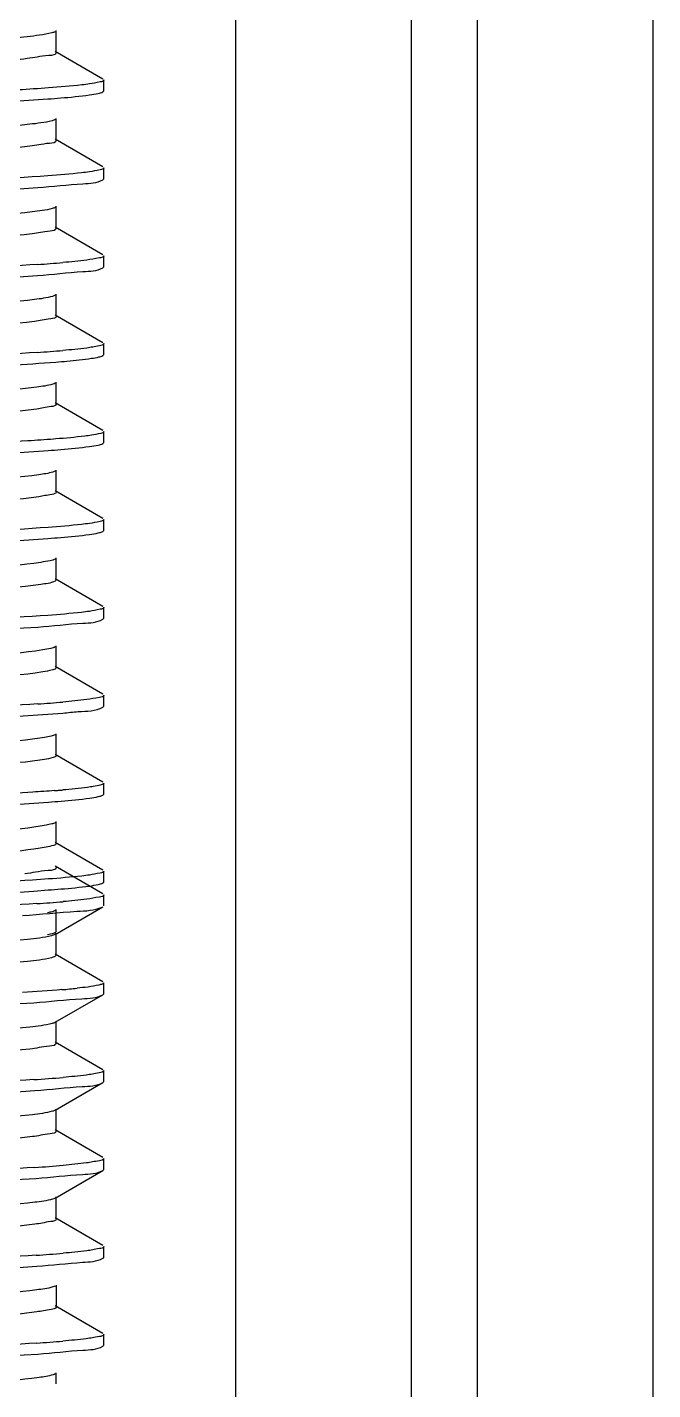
# Model space of a CAD drawing. Extents: x 1031190 to 1725648, y 733081 to 1571294.
# Drawn here: x 1140117.7 to 1140287.3, y 1212841.5 to 1213210.6 of the extents above; entities that cross this region are included whole.
import ezdxf

# ---------------------------------------------------------------- set-up
doc = ezdxf.new("R2010")
doc.units = 0
doc.header["$LTSCALE"] = 1000
doc.header["$MEASUREMENT"] = 0

msp = doc.modelspace()

# ---------------------------------------------------------------- linework, layer by layer
at = {"linetype": 'Continuous'}
for p, q in [((1140174.18, 1215988.29), (1140174.18, 1211247.26)), ((1140221.81, 1215988.29), (1140221.81, 1211247.26)), ((1140239.66, 1215988.29), (1140239.66, 1211247.26)), ((1140287.29, 1215988.29), (1140287.29, 1211247.26)), ((1140125.57, 1213203.74), (1140125.57, 1213209.7)), ((1140138.24, 1213196.56), (1140125.31, 1213204.05)), ((1140138.46, 1213193.33), (1140138.46, 1213196.3)), ((1140138.46, 1213193.33), (1140138.46, 1213196.3)), ((1140138.24, 1213193.07), (1140138.46, 1213193.33)), ((1140125.57, 1213179.93), (1140125.57, 1213185.89)), ((1140138.24, 1213172.75), (1140125.31, 1213180.23)), ((1140138.46, 1213169.51), (1140138.46, 1213172.49)), ((1140138.46, 1213169.51), (1140138.46, 1213172.49)), ((1140138.24, 1213169.25), (1140138.46, 1213169.51)), ((1140125.57, 1213156.12), (1140125.57, 1213162.07)), ((1140138.24, 1213148.94), (1140125.31, 1213156.42)), ((1140138.46, 1213145.7), (1140138.46, 1213148.68)), ((1140138.46, 1213145.7), (1140138.46, 1213148.68)), ((1140138.24, 1213145.44), (1140138.46, 1213145.7)), ((1140125.57, 1213132.31), (1140125.57, 1213138.26)), ((1140138.24, 1213125.13), (1140125.31, 1213132.61)), ((1140138.46, 1213121.89), (1140138.46, 1213124.87)), ((1140138.46, 1213121.89), (1140138.46, 1213124.87)), ((1140138.24, 1213121.63), (1140138.46, 1213121.89)), ((1140125.57, 1213108.49), (1140125.57, 1213114.45)), ((1140138.24, 1213101.31), (1140125.31, 1213108.8)), ((1140125.49, 1213099.05), (1140124.88, 1213099)), ((1140138.46, 1213098.08), (1140138.46, 1213101.05)), ((1140138.46, 1213098.08), (1140138.46, 1213101.05)), ((1140138.24, 1213097.81), (1140138.46, 1213098.08)), ((1140125.57, 1213084.68), (1140125.57, 1213090.63)), ((1140138.24, 1213077.5), (1140125.31, 1213084.98)), ((1140138.46, 1213074.26), (1140138.46, 1213077.24)), ((1140138.46, 1213074.26), (1140138.46, 1213077.24)), ((1140138.24, 1213074), (1140138.46, 1213074.26)), ((1140125.57, 1213060.87), (1140125.57, 1213066.82)), ((1140138.24, 1213053.69), (1140125.31, 1213061.17)), ((1140138.46, 1213050.45), (1140138.46, 1213053.43)), ((1140138.46, 1213050.45), (1140138.46, 1213053.43)), ((1140138.24, 1213050.19), (1140138.46, 1213050.45)), ((1140125.57, 1213037.06), (1140125.57, 1213043.01)), ((1140138.24, 1213029.87), (1140125.31, 1213037.36)), ((1140138.46, 1213026.64), (1140138.46, 1213029.61)), ((1140138.46, 1213026.64), (1140138.46, 1213029.61)), ((1140138.24, 1213026.38), (1140138.46, 1213026.64)), ((1140125.57, 1213013.24), (1140125.57, 1213019.2)), ((1140138.24, 1213006.06), (1140125.31, 1213013.54)), ((1140138.24, 1213002.56), (1140138.46, 1213002.82)), ((1140138.46, 1213002.82), (1140138.46, 1213005.8)), ((1140138.46, 1213002.82), (1140138.46, 1213005.8)), ((1140125.57, 1212989.43), (1140125.57, 1212995.38)), ((1140138.24, 1212982.25), (1140125.31, 1212989.73)), ((1140138.24, 1212975.79), (1140125.31, 1212983.27)), ((1140138.46, 1212979.01), (1140138.46, 1212981.99)), ((1140138.46, 1212979.01), (1140138.46, 1212981.99)), ((1140138.24, 1212978.75), (1140138.46, 1212979.01)), ((1140138.46, 1212972.56), (1140138.46, 1212975.53)), ((1140138.46, 1212972.56), (1140138.46, 1212975.53)), ((1140125.31, 1212964.81), (1140138.24, 1212972.29)), ((1140125.57, 1212965.62), (1140125.57, 1212971.57)), ((1140138.07, 1212972.21), (1140138.24, 1212972.29)), ((1140125.31, 1212964.81), (1140125.24, 1212964.77)), ((1140125.57, 1212959.16), (1140125.57, 1212965.11)), ((1140125.57, 1212959.16), (1140125.24, 1212958.82)), ((1140138.24, 1212951.98), (1140125.31, 1212959.46)), ((1140138.46, 1212948.74), (1140138.46, 1212951.72)), ((1140138.46, 1212948.74), (1140138.46, 1212951.72)), ((1140125.31, 1212941), (1140138.24, 1212948.48)), ((1140138.24, 1212948.48), (1140138.46, 1212948.74)), ((1140125.57, 1212935.35), (1140125.57, 1212941.3)), ((1140138.24, 1212928.17), (1140125.31, 1212935.65)), ((1140138.46, 1212924.93), (1140138.46, 1212927.91)), ((1140138.46, 1212924.93), (1140138.46, 1212927.91)), ((1140125.31, 1212917.19), (1140138.24, 1212924.67)), ((1140138.24, 1212924.67), (1140138.46, 1212924.93)), ((1140125.57, 1212911.53), (1140125.57, 1212917.49)), ((1140138.24, 1212904.35), (1140125.31, 1212911.84)), ((1140138.46, 1212901.12), (1140138.46, 1212904.09)), ((1140138.46, 1212901.12), (1140138.46, 1212904.09)), ((1140125.31, 1212893.37), (1140138.24, 1212900.86)), ((1140138.24, 1212900.86), (1140138.46, 1212901.12)), ((1140125.57, 1212887.72), (1140125.57, 1212893.68)), ((1140138.24, 1212880.54), (1140125.31, 1212888.02)), ((1140138.24, 1212877.04), (1140138.46, 1212877.3)), ((1140138.46, 1212877.3), (1140138.46, 1212880.28)), ((1140138.46, 1212877.3), (1140138.46, 1212880.28)), ((1140125.57, 1212869.82), (1140125.57, 1212863.87)), ((1140138.24, 1212856.73), (1140125.31, 1212864.21)), ((1140138.46, 1212853.49), (1140138.46, 1212856.47)), ((1140138.46, 1212853.49), (1140138.46, 1212856.47)), ((1140138.24, 1212853.23), (1140138.46, 1212853.49)), ((1140125.57, 1212843.08), (1140125.57, 1212846.05))]:
    msp.add_line(p, q, dxfattribs=at)
for centre, radius, start, end in [((1140093.22, 1213553.52), 408.12, 273.8419, 274.8035), ((1140093.12, 1213531.01), 409.43, 273.8331, 274.8033), ((1140093.23, 1213434.4), 408.07, 273.8423, 274.8035), ((1140097.9, 1213353.11), 350.4, 274.451, 274.6348), ((1140101.71, 1213306.12), 303.26, 274.6342, 274.8518), ((1140092.97, 1213383.5), 411.26, 273.8184, 274.8056), ((1140110.04, 1213155.86), 206.72, 274.7435, 275.8811), ((1140091.84, 1213350.14), 425.57, 273.7257, 274.8047), ((1140092.28, 1213320.79), 420.01, 273.7603, 274.8059), ((1140092.67, 1213292.05), 415.07, 273.7925, 274.8061), ((1140092.59, 1213264.42), 411.26, 273.8662, 274.8539)]:
    msp.add_arc(centre, radius, start, end, dxfattribs=at)
for points, knots in [([(1140120.45, 1213217.75), (1140109.19, 1213216.98), (1140057.74, 1213214.5), (1140006.22, 1213213.31), (1139966.08, 1213210.59)], [0, 0, 0, 0, 0.219112, 1, 1, 1, 1]), ([(1140125.31, 1213209.4), (1140125.03, 1213209.23), (1140122.52, 1213208.51), (1140119.96, 1213208.27), (1140117.72, 1213208.03)], [0, 0, 0, 0, 0.127551, 1, 1, 1, 1]), ([(1140117.72, 1213208.03), (1140115.33, 1213207.77), (1140102.08, 1213206.62), (1140088.79, 1213205.95), (1140077.91, 1213205.39)], [0, 0, 0, 0, 0.181047, 1, 1, 1, 1]), ([(1140117.72, 1213202.08), (1140115.33, 1213201.82), (1140102.08, 1213200.67), (1140088.79, 1213199.99), (1140077.91, 1213199.44)], [0, 0, 0, 0, 0.181047, 1, 1, 1, 1]), ([(1140125.57, 1213203.74), (1140125.57, 1213203.03), (1140121.56, 1213202.87), (1140119.69, 1213202.29), (1140117.72, 1213202.08)], [0, 0, 0, 0, 0.267058, 1, 1, 1, 1]), ([(1140134.64, 1213195.23), (1140133.94, 1213195.13), (1140130.23, 1213194.67), (1140126.5, 1213194.37), (1140123.49, 1213194.15)], [0, 0, 0, 0, 0.191322, 1, 1, 1, 1]), ([(1140138.46, 1213196.3), (1140138.46, 1213195.94), (1140136.59, 1213195.62), (1140135.6, 1213195.36), (1140134.64, 1213195.23)], [0, 0, 0, 0, 0.274674, 1, 1, 1, 1]), ([(1139963.2, 1213183.59), (1139974.69, 1213184.44), (1140028.07, 1213187.04), (1140081.53, 1213188.09), (1140123.34, 1213191.16)], [0, 0, 0, 0, 0.215563, 1, 1, 1, 1]), ([(1140123.49, 1213194.15), (1140120.8, 1213193.95), (1140107.43, 1213193.08), (1140094.04, 1213192.47), (1140083.34, 1213192)], [0, 0, 0, 0, 0.200781, 1, 1, 1, 1]), ([(1140123.34, 1213191.16), (1140124.5, 1213191.25), (1140128.26, 1213191.54), (1140132.02, 1213191.88), (1140134.6, 1213192.24)], [0, 0, 0, 0, 0.307508, 1, 1, 1, 1]), ([(1140134.6, 1213192.24), (1140135.4, 1213192.36), (1140136.61, 1213192.57), (1140137.85, 1213192.84), (1140138.23, 1213193.07)], [0, 0, 0, 0, 0.643014, 1, 1, 1, 1]), ([(1140118.42, 1213184.29), (1140107.55, 1213183.07), (1140080.61, 1213181.71), (1140038.35, 1213179.77), (1139997.87, 1213177.6), (1139973.27, 1213176.54), (1139964.19, 1213175.06)], [0, 0, 0, 0, 0.212318, 0.523282, 0.82144, 1, 1, 1, 1]), ([(1140125.31, 1213185.58), (1140125.05, 1213185.43), (1140122.78, 1213184.75), (1140120.44, 1213184.52), (1140118.42, 1213184.29)], [0, 0, 0, 0, 0.129975, 1, 1, 1, 1]), ([(1140125.57, 1213179.93), (1140125.58, 1213179.27), (1140121.93, 1213179.06), (1140120.2, 1213178.54), (1140118.42, 1213178.34)], [0, 0, 0, 0, 0.267925, 1, 1, 1, 1]), ([(1140118.42, 1213178.34), (1140106.83, 1213177.03), (1140078.24, 1213175.61), (1140034.04, 1213173.83), (1139993.74, 1213170.9), (1139969.74, 1213170.83), (1139961.97, 1213168.65)], [0, 0, 0, 0, 0.223031, 0.54745, 0.845499, 1, 1, 1, 1]), ([(1140138.46, 1213172.49), (1140138.46, 1213172.12), (1140136.57, 1213171.8), (1140135.57, 1213171.55), (1140134.6, 1213171.41)], [0, 0, 0, 0, 0.274523, 1, 1, 1, 1]), ([(1140123.34, 1213170.33), (1140111.87, 1213169.48), (1140058.49, 1213166.88), (1140005.03, 1213165.82), (1139963.2, 1213162.76)], [0, 0, 0, 0, 0.215104, 1, 1, 1, 1]), ([(1140120.57, 1213167.15), (1140124.66, 1213167.43), (1140130.39, 1213168.23), (1140136.64, 1213168.34), (1140138.23, 1213169.25)], [0, 0, 0, 0, 0.690198, 1, 1, 1, 1]), ([(1140134.6, 1213171.41), (1140133.89, 1213171.31), (1140130.14, 1213170.85), (1140126.38, 1213170.55), (1140123.34, 1213170.33)], [0, 0, 0, 0, 0.191314, 1, 1, 1, 1]), ([(1139965.84, 1213159.97), (1139977.13, 1213160.74), (1140028.7, 1213163.22), (1140080.34, 1213164.41), (1140120.57, 1213167.15)], [0, 0, 0, 0, 0.219065, 1, 1, 1, 1]), ([(1140125.31, 1213161.77), (1140125.07, 1213161.63), (1140123.02, 1213160.99), (1140120.9, 1213160.77), (1140119.08, 1213160.56)], [0, 0, 0, 0, 0.132681, 1, 1, 1, 1]), ([(1140119.08, 1213160.56), (1140108.46, 1213159.3), (1140081.85, 1213157.97), (1140039.8, 1213156.01), (1139999.01, 1213153.88), (1139974.04, 1213152.76), (1139964.68, 1213151.33)], [0, 0, 0, 0, 0.20724, 0.51628, 0.816365, 1, 1, 1, 1]), ([(1140119.08, 1213154.6), (1140107.59, 1213153.25), (1140078.92, 1213151.92), (1140034.59, 1213149.68), (1139996.39, 1213148.17), (1139972.69, 1213146.22), (1139964.54, 1213145.6), (1139961.86, 1213144.81)], [0, 0, 0, 0, 0.220196, 0.54582, 0.845894, 0.946809, 1, 1, 1, 1]), ([(1140125.57, 1213156.12), (1140125.57, 1213155.52), (1140122.29, 1213155.26), (1140120.7, 1213154.8), (1140119.08, 1213154.6)], [0, 0, 0, 0, 0.269156, 1, 1, 1, 1]), ([(1140138.46, 1213148.68), (1140138.46, 1213148.25), (1140136.19, 1213147.96), (1140135.03, 1213147.65), (1140133.89, 1213147.5)], [0, 0, 0, 0, 0.271592, 1, 1, 1, 1]), ([(1140120.57, 1213146.32), (1140109.28, 1213145.55), (1140057.71, 1213143.06), (1140006.07, 1213141.88), (1139965.84, 1213139.13)], [0, 0, 0, 0, 0.219079, 1, 1, 1, 1]), ([(1139965.92, 1213136.16), (1139977.2, 1213136.93), (1140028.72, 1213139.41), (1140080.31, 1213140.6), (1140120.49, 1213143.34)], [0, 0, 0, 0, 0.219185, 1, 1, 1, 1]), ([(1140120.49, 1213143.34), (1140124.6, 1213143.61), (1140130.36, 1213144.41), (1140136.63, 1213144.52), (1140138.23, 1213145.44)], [0, 0, 0, 0, 0.690279, 1, 1, 1, 1]), ([(1140119.7, 1213136.82), (1140109.35, 1213135.54), (1140074.86, 1213133.89), (1140023.42, 1213130.97), (1139982.13, 1213130.02), (1139965.19, 1213127.59)], [0, 0, 0, 0, 0.202178, 0.668259, 1, 1, 1, 1]), ([(1140125.31, 1213137.96), (1140125.09, 1213137.83), (1140123.25, 1213137.23), (1140121.34, 1213137.02), (1140119.7, 1213136.82)], [0, 0, 0, 0, 0.135599, 1, 1, 1, 1]), ([(1140125.57, 1213132.31), (1140125.57, 1213131.76), (1140122.63, 1213131.46), (1140121.17, 1213131.05), (1140119.7, 1213130.87)], [0, 0, 0, 0, 0.270603, 1, 1, 1, 1]), ([(1140119.7, 1213130.87), (1140108.33, 1213129.46), (1140079.62, 1213128.16), (1140035.08, 1213125.87), (1139996.5, 1213124.38), (1139972.61, 1213122.38), (1139964.43, 1213121.79), (1139961.77, 1213120.97)], [0, 0, 0, 0, 0.217203, 0.543941, 0.846117, 0.947352, 1, 1, 1, 1]), ([(1140138.46, 1213124.87), (1140138.46, 1213124.43), (1140136.17, 1213124.15), (1140135.02, 1213123.83), (1140133.87, 1213123.68)], [0, 0, 0, 0, 0.271523, 1, 1, 1, 1]), ([(1140120.49, 1213122.5), (1140109.21, 1213121.73), (1140057.69, 1213119.25), (1140006.1, 1213118.06), (1139965.92, 1213115.32)], [0, 0, 0, 0, 0.219186, 1, 1, 1, 1]), ([(1140125.49, 1213119.89), (1140126.49, 1213119.97), (1140129.72, 1213120.24), (1140132.95, 1213120.55), (1140135.16, 1213120.89)], [0, 0, 0, 0, 0.307999, 1, 1, 1, 1]), ([(1140135.16, 1213120.89), (1140135.83, 1213120.99), (1140136.86, 1213121.18), (1140137.9, 1213121.44), (1140138.23, 1213121.63)], [0, 0, 0, 0, 0.636475, 1, 1, 1, 1]), ([(1140090.15, 1213117.89), (1140093.64, 1213118.05), (1140105.43, 1213118.61), (1140117.22, 1213119.23), (1140125.49, 1213119.89)], [0, 0, 0, 0, 0.29642, 1, 1, 1, 1]), ([(1140125.31, 1213114.15), (1140125.1, 1213114.03), (1140123.47, 1213113.47), (1140121.76, 1213113.28), (1140120.3, 1213113.08)], [0, 0, 0, 0, 0.138888, 1, 1, 1, 1]), ([(1140120.3, 1213113.08), (1140118.25, 1213112.82), (1140106.1, 1213111.62), (1140093.91, 1213110.98), (1140083.79, 1213110.45)], [0, 0, 0, 0, 0.16974, 1, 1, 1, 1]), ([(1140120.3, 1213107.13), (1140118.25, 1213106.86), (1140106.1, 1213105.66), (1140093.91, 1213105.03), (1140083.79, 1213104.49)], [0, 0, 0, 0, 0.16974, 1, 1, 1, 1]), ([(1140125.57, 1213108.49), (1140125.57, 1213107.99), (1140122.95, 1213107.66), (1140121.62, 1213107.3), (1140120.3, 1213107.13)], [0, 0, 0, 0, 0.272538, 1, 1, 1, 1]), ([(1140124.88, 1213099), (1140122.56, 1213098.82), (1140110.99, 1213098.03), (1140099.4, 1213097.48), (1140090.15, 1213097.05)], [0, 0, 0, 0, 0.200777, 1, 1, 1, 1]), ([(1140135.16, 1213100.05), (1140134.55, 1213099.96), (1140131.34, 1213099.53), (1140128.11, 1213099.26), (1140125.49, 1213099.05)], [0, 0, 0, 0, 0.190994, 1, 1, 1, 1]), ([(1140138.46, 1213101.05), (1140138.46, 1213100.73), (1140136.87, 1213100.39), (1140135.99, 1213100.18), (1140135.16, 1213100.05)], [0, 0, 0, 0, 0.277611, 1, 1, 1, 1]), ([(1139963.35, 1213088.35), (1139974.85, 1213089.19), (1140028.2, 1213091.79), (1140081.63, 1213092.84), (1140123.39, 1213095.91)], [0, 0, 0, 0, 0.216008, 1, 1, 1, 1]), ([(1140123.39, 1213095.91), (1140124.54, 1213096), (1140128.29, 1213096.29), (1140132.04, 1213096.63), (1140134.62, 1213097)], [0, 0, 0, 0, 0.307522, 1, 1, 1, 1]), ([(1140134.62, 1213097), (1140135.41, 1213097.11), (1140136.61, 1213097.32), (1140137.85, 1213097.59), (1140138.23, 1213097.81)], [0, 0, 0, 0, 0.642871, 1, 1, 1, 1]), ([(1140120.87, 1213089.35), (1140110.72, 1213087.95), (1140075.91, 1213086.39), (1140023.95, 1213083.27), (1139981.88, 1213082.51), (1139964.71, 1213079.89)], [0, 0, 0, 0, 0.196411, 0.666993, 1, 1, 1, 1]), ([(1140125.31, 1213090.33), (1140125.12, 1213090.22), (1140123.68, 1213089.72), (1140122.16, 1213089.53), (1140120.87, 1213089.35)], [0, 0, 0, 0, 0.142204, 1, 1, 1, 1]), ([(1140125.57, 1213084.68), (1140125.57, 1213084.23), (1140123.26, 1213083.87), (1140122.05, 1213083.56), (1140120.87, 1213083.39)], [0, 0, 0, 0, 0.27426, 1, 1, 1, 1]), ([(1140120.87, 1213083.39), (1140109.76, 1213081.86), (1140081.03, 1213080.64), (1140043.62, 1213078.75), (1140009.87, 1213077.15), (1139988.12, 1213076.09), (1139972.54, 1213074.72), (1139964.25, 1213074.17), (1139961.63, 1213073.3)], [0, 0, 0, 0, 0.210757, 0.539438, 0.704601, 0.845971, 0.948094, 1, 1, 1, 1]), ([(1140138.46, 1213077.24), (1140138.46, 1213076.87), (1140136.58, 1213076.55), (1140135.58, 1213076.3), (1140134.62, 1213076.16)], [0, 0, 0, 0, 0.274588, 1, 1, 1, 1]), ([(1140123.39, 1213075.08), (1140111.95, 1213074.24), (1140058.6, 1213071.63), (1140005.17, 1213070.57), (1139963.35, 1213067.52)], [0, 0, 0, 0, 0.214793, 1, 1, 1, 1]), ([(1140123.34, 1213072.1), (1140124.5, 1213072.18), (1140128.26, 1213072.48), (1140132.02, 1213072.81), (1140134.6, 1213073.18)], [0, 0, 0, 0, 0.307509, 1, 1, 1, 1]), ([(1140134.62, 1213076.16), (1140133.91, 1213076.06), (1140130.17, 1213075.6), (1140126.42, 1213075.3), (1140123.39, 1213075.08)], [0, 0, 0, 0, 0.191306, 1, 1, 1, 1]), ([(1140134.6, 1213073.18), (1140135.4, 1213073.29), (1140136.61, 1213073.5), (1140137.85, 1213073.78), (1140138.23, 1213074)], [0, 0, 0, 0, 0.64301, 1, 1, 1, 1]), ([(1139963.2, 1213064.53), (1139974.69, 1213065.37), (1140028.07, 1213067.97), (1140081.53, 1213069.02), (1140123.34, 1213072.1)], [0, 0, 0, 0, 0.215575, 1, 1, 1, 1]), ([(1140121.41, 1213065.61), (1140111.21, 1213064.12), (1140084.35, 1213062.94), (1140041.36, 1213060.82), (1139999.14, 1213058.54), (1139973.23, 1213057.57), (1139963.79, 1213055.93)], [0, 0, 0, 0, 0.195765, 0.5095, 0.817954, 1, 1, 1, 1]), ([(1140125.31, 1213066.52), (1140124.89, 1213066.28), (1140123.56, 1213065.97), (1140122.25, 1213065.74), (1140121.41, 1213065.61)], [0, 0, 0, 0, 0.360057, 1, 1, 1, 1]), ([(1140121.41, 1213059.66), (1140110.45, 1213058.05), (1140081.74, 1213056.89), (1140044.26, 1213054.96), (1140010.23, 1213053.35), (1139988.24, 1213052.3), (1139972.54, 1213050.89), (1139964.19, 1213050.37), (1139961.58, 1213049.47)], [0, 0, 0, 0, 0.20733, 0.536865, 0.70321, 0.84565, 0.948324, 1, 1, 1, 1]), ([(1140125.57, 1213060.87), (1140125.57, 1213060.73), (1140124.12, 1213059.76), (1140122.73, 1213059.85), (1140121.41, 1213059.66)], [0, 0, 0, 0, 0.0912, 1, 1, 1, 1]), ([(1140123.34, 1213051.26), (1140111.88, 1213050.42), (1140058.49, 1213047.81), (1140005.04, 1213046.76), (1139963.2, 1213043.69)], [0, 0, 0, 0, 0.215095, 1, 1, 1, 1]), ([(1140134.6, 1213052.34), (1140133.89, 1213052.24), (1140130.14, 1213051.78), (1140126.38, 1213051.49), (1140123.34, 1213051.26)], [0, 0, 0, 0, 0.191314, 1, 1, 1, 1]), ([(1140138.46, 1213053.43), (1140138.46, 1213053.06), (1140136.57, 1213052.74), (1140135.57, 1213052.48), (1140134.6, 1213052.34)], [0, 0, 0, 0, 0.274525, 1, 1, 1, 1]), ([(1139965.84, 1213040.9), (1139977.12, 1213041.67), (1140028.7, 1213044.16), (1140080.34, 1213045.35), (1140120.57, 1213048.09)], [0, 0, 0, 0, 0.219065, 1, 1, 1, 1]), ([(1140120.57, 1213048.09), (1140124.66, 1213048.37), (1140130.39, 1213049.16), (1140136.64, 1213049.27), (1140138.23, 1213050.19)], [0, 0, 0, 0, 0.690194, 1, 1, 1, 1]), ([(1140121.91, 1213041.87), (1140111.78, 1213040.29), (1140084.74, 1213039.18), (1140041.37, 1213037.02), (1139998.79, 1213034.65), (1139972.72, 1213033.79), (1139963.37, 1213032.04)], [0, 0, 0, 0, 0.193557, 0.5097, 0.820432, 1, 1, 1, 1]), ([(1140125.31, 1213042.71), (1140124.94, 1213042.49), (1140123.78, 1213042.2), (1140122.64, 1213041.99), (1140121.91, 1213041.87)], [0, 0, 0, 0, 0.365495, 1, 1, 1, 1]), ([(1140121.91, 1213035.92), (1140111.12, 1213034.24), (1140082.44, 1213033.16), (1140044.93, 1213031.17), (1140010.61, 1213029.56), (1139988.38, 1213028.5), (1139972.56, 1213027.06), (1139964.14, 1213026.56), (1139961.54, 1213025.64)], [0, 0, 0, 0, 0.203778, 0.534105, 0.701642, 0.84519, 0.948477, 1, 1, 1, 1]), ([(1140125.57, 1213037.06), (1140125.57, 1213036.69), (1140123.81, 1213036.3), (1140122.83, 1213036.06), (1140121.91, 1213035.92)], [0, 0, 0, 0, 0.279238, 1, 1, 1, 1]), ([(1140138.46, 1213029.61), (1140138.46, 1213029.18), (1140136.19, 1213028.9), (1140135.03, 1213028.58), (1140133.89, 1213028.43)], [0, 0, 0, 0, 0.271595, 1, 1, 1, 1]), ([(1140120.57, 1213027.25), (1140109.29, 1213026.48), (1140057.71, 1213024), (1140006.07, 1213022.81), (1139965.84, 1213020.07)], [0, 0, 0, 0, 0.219073, 1, 1, 1, 1]), ([(1140096.65, 1213022.94), (1140099.71, 1213023.09), (1140109.96, 1213023.61), (1140120.2, 1213024.18), (1140127.36, 1213024.79)], [0, 0, 0, 0, 0.29883, 1, 1, 1, 1]), ([(1140127.36, 1213024.79), (1140128.76, 1213024.91), (1140132.34, 1213025.39), (1140136.28, 1213025.25), (1140138.23, 1213026.38)], [0, 0, 0, 0, 0.383631, 1, 1, 1, 1]), ([(1140122.38, 1213018.14), (1140120.68, 1213017.85), (1140109.72, 1213016.6), (1140098.71, 1213016.02), (1140089.42, 1213015.5)], [0, 0, 0, 0, 0.156149, 1, 1, 1, 1]), ([(1140125.31, 1213018.89), (1140124.98, 1213018.71), (1140123.99, 1213018.44), (1140123.01, 1213018.24), (1140122.38, 1213018.14)], [0, 0, 0, 0, 0.371732, 1, 1, 1, 1]), ([(1140122.38, 1213012.18), (1140120.68, 1213011.9), (1140109.72, 1213010.65), (1140098.71, 1213010.06), (1140089.42, 1213009.55)], [0, 0, 0, 0, 0.156149, 1, 1, 1, 1]), ([(1140125.57, 1213013.24), (1140125.57, 1213012.92), (1140124.06, 1213012.53), (1140123.18, 1213012.32), (1140122.38, 1213012.18)], [0, 0, 0, 0, 0.282702, 1, 1, 1, 1]), ([(1140125.09, 1213003.77), (1140123.15, 1213003.62), (1140113.68, 1213002.95), (1140104.2, 1213002.47), (1140096.65, 1213002.11)], [0, 0, 0, 0, 0.20481, 1, 1, 1, 1]), ([(1140135.64, 1213004.88), (1140135.12, 1213004.79), (1140132.37, 1213004.4), (1140129.6, 1213004.14), (1140127.36, 1213003.95)], [0, 0, 0, 0, 0.190734, 1, 1, 1, 1]), ([(1140134.64, 1213001.75), (1140135.42, 1213001.86), (1140136.62, 1213002.07), (1140137.85, 1213002.34), (1140138.23, 1213002.56)], [0, 0, 0, 0, 0.64268, 1, 1, 1, 1]), ([(1140138.46, 1213005.8), (1140138.46, 1213005.52), (1140137.12, 1213005.18), (1140136.35, 1213004.99), (1140135.64, 1213004.88)], [0, 0, 0, 0, 0.281222, 1, 1, 1, 1]), ([(1139963.55, 1212993.12), (1139975.08, 1212993.95), (1140028.39, 1212996.55), (1140081.77, 1212997.59), (1140123.46, 1213000.67)], [0, 0, 0, 0, 0.21664, 1, 1, 1, 1]), ([(1140123.46, 1213000.67), (1140124.61, 1213000.75), (1140128.34, 1213001.05), (1140132.07, 1213001.38), (1140134.64, 1213001.75)], [0, 0, 0, 0, 0.30754, 1, 1, 1, 1]), ([(1140122.82, 1212994.4), (1140114.13, 1212992.84), (1140090.04, 1212991.9), (1140050.02, 1212989.65), (1140007.49, 1212987.75), (1139980.13, 1212986.36), (1139968.93, 1212985.17)], [0, 0, 0, 0, 0.17175, 0.467319, 0.780864, 1, 1, 1, 1]), ([(1140125.31, 1212995.08), (1140125.03, 1212994.92), (1140124.19, 1212994.67), (1140123.35, 1212994.5), (1140122.82, 1212994.4)], [0, 0, 0, 0, 0.378304, 1, 1, 1, 1]), ([(1140122.82, 1212988.45), (1140114.13, 1212986.89), (1140090.04, 1212985.94), (1140050.02, 1212983.7), (1140007.49, 1212981.8), (1139980.13, 1212980.41), (1139968.93, 1212979.22)], [0, 0, 0, 0, 0.17175, 0.467319, 0.780864, 1, 1, 1, 1]), ([(1140125.57, 1212989.43), (1140125.57, 1212989.15), (1140124.29, 1212988.75), (1140123.52, 1212988.57), (1140122.82, 1212988.45)], [0, 0, 0, 0, 0.286254, 1, 1, 1, 1]), ([(1140125.57, 1212982.97), (1140125.57, 1212982.2), (1140121.2, 1212982.09), (1140119.19, 1212981.46), (1140117.07, 1212981.24)], [0, 0, 0, 0, 0.266085, 1, 1, 1, 1]), ([(1140134.64, 1212980.91), (1140133.93, 1212980.81), (1140130.21, 1212980.35), (1140126.48, 1212980.06), (1140123.46, 1212979.83)], [0, 0, 0, 0, 0.191294, 1, 1, 1, 1]), ([(1140138.46, 1212981.99), (1140138.46, 1212981.62), (1140136.59, 1212981.3), (1140135.6, 1212981.05), (1140134.64, 1212980.91)], [0, 0, 0, 0, 0.274675, 1, 1, 1, 1]), ([(1139963.35, 1212969.29), (1139974.86, 1212970.13), (1140028.21, 1212972.73), (1140081.64, 1212973.77), (1140123.39, 1212976.85)], [0, 0, 0, 0, 0.216028, 1, 1, 1, 1]), ([(1140123.46, 1212979.83), (1140112.05, 1212978.99), (1140058.75, 1212976.39), (1140005.37, 1212975.31), (1139963.55, 1212972.28)], [0, 0, 0, 0, 0.214363, 1, 1, 1, 1]), ([(1140123.39, 1212976.85), (1140124.55, 1212976.94), (1140128.29, 1212977.23), (1140132.04, 1212977.57), (1140134.62, 1212977.93)], [0, 0, 0, 0, 0.307523, 1, 1, 1, 1]), ([(1140134.62, 1212977.93), (1140135.41, 1212978.04), (1140136.61, 1212978.25), (1140137.85, 1212978.53), (1140138.23, 1212978.75)], [0, 0, 0, 0, 0.642865, 1, 1, 1, 1]), ([(1140120.36, 1212973.16), (1140109.08, 1212972.39), (1140057.62, 1212969.91), (1140006.09, 1212968.72), (1139965.97, 1212965.99)], [0, 0, 0, 0, 0.219473, 1, 1, 1, 1]), ([(1140138.46, 1212975.53), (1140138.46, 1212975.1), (1140136.19, 1212974.81), (1140135.03, 1212974.5), (1140133.89, 1212974.35)], [0, 0, 0, 0, 0.271575, 1, 1, 1, 1]), ([(1140116.43, 1212969.93), (1140121.37, 1212970.23), (1140128.48, 1212971.04), (1140135.96, 1212971.28), (1140138.07, 1212972.21)], [0, 0, 0, 0, 0.681451, 1, 1, 1, 1]), ([(1140125.31, 1212971.27), (1140125.07, 1212971.13), (1140124.37, 1212970.91), (1140123.67, 1212970.75), (1140123.23, 1212970.66)], [0, 0, 0, 0, 0.385895, 1, 1, 1, 1]), ([(1140117.78, 1212963.45), (1140106.69, 1212962.25), (1140079.46, 1212960.87), (1140037.01, 1212958.96), (1139996.85, 1212956.74), (1139972.59, 1212955.75), (1139963.78, 1212954.22)], [0, 0, 0, 0, 0.216982, 0.529712, 0.826099, 1, 1, 1, 1]), ([(1140125.24, 1212964.77), (1140124.93, 1212964.62), (1140122.48, 1212963.93), (1140119.96, 1212963.69), (1140117.78, 1212963.45)], [0, 0, 0, 0, 0.133347, 1, 1, 1, 1]), ([(1140125.57, 1212965.62), (1140125.57, 1212965.37), (1140124.5, 1212964.98), (1140123.82, 1212964.83), (1140123.23, 1212964.71)], [0, 0, 0, 0, 0.290879, 1, 1, 1, 1]), ([(1140125.24, 1212958.82), (1140124.93, 1212958.66), (1140122.48, 1212957.98), (1140119.96, 1212957.74), (1140117.78, 1212957.5)], [0, 0, 0, 0, 0.133347, 1, 1, 1, 1]), ([(1140117.78, 1212957.5), (1140106.13, 1212956.23), (1140077.62, 1212954.8), (1140033.67, 1212953.02), (1139993.66, 1212950.2), (1139969.88, 1212949.99), (1139962.08, 1212947.91)], [0, 0, 0, 0, 0.225438, 0.548607, 0.844824, 1, 1, 1, 1]), ([(1140138.07, 1212951.38), (1140137.78, 1212951.25), (1140135.52, 1212950.66), (1140133.21, 1212950.44), (1140131.22, 1212950.23)], [0, 0, 0, 0, 0.138302, 1, 1, 1, 1]), ([(1140138.46, 1212951.72), (1140138.46, 1212951.65), (1140138.33, 1212951.49), (1140138.17, 1212951.42), (1140138.07, 1212951.38)], [0, 0, 0, 0, 0.368034, 1, 1, 1, 1]), ([(1140119.49, 1212946.31), (1140123.84, 1212946.6), (1140129.91, 1212947.44), (1140136.55, 1212947.51), (1140138.23, 1212948.48)], [0, 0, 0, 0, 0.691294, 1, 1, 1, 1]), ([(1139965.81, 1212939.19), (1139976.96, 1212939.96), (1140028.19, 1212942.43), (1140079.47, 1212943.65), (1140119.49, 1212946.31)], [0, 0, 0, 0, 0.217913, 1, 1, 1, 1]), ([(1140125.31, 1212941), (1140125.05, 1212940.85), (1140122.8, 1212940.17), (1140120.48, 1212939.94), (1140118.47, 1212939.72)], [0, 0, 0, 0, 0.130217, 1, 1, 1, 1]), ([(1140118.47, 1212939.72), (1140107.63, 1212938.49), (1140080.71, 1212937.13), (1140038.47, 1212935.19), (1139997.97, 1212933.02), (1139973.33, 1212931.96), (1139964.23, 1212930.48)], [0, 0, 0, 0, 0.211892, 0.522694, 0.821014, 1, 1, 1, 1]), ([(1140118.47, 1212933.76), (1140106.9, 1212932.45), (1140078.3, 1212931.03), (1140034.07, 1212929.25), (1139993.75, 1212926.31), (1139969.73, 1212926.26), (1139961.96, 1212924.06)], [0, 0, 0, 0, 0.222801, 0.547327, 0.845545, 1, 1, 1, 1]), ([(1140125.57, 1212935.35), (1140125.58, 1212934.69), (1140121.96, 1212934.47), (1140120.25, 1212933.96), (1140118.47, 1212933.76)], [0, 0, 0, 0, 0.26802, 1, 1, 1, 1]), ([(1140119.49, 1212925.47), (1140108.15, 1212924.72), (1140056.93, 1212922.27), (1140005.64, 1212921.08), (1139965.81, 1212918.36)], [0, 0, 0, 0, 0.221636, 1, 1, 1, 1]), ([(1140138.46, 1212927.91), (1140138.46, 1212927.46), (1140136.09, 1212927.18), (1140134.91, 1212926.86), (1140133.72, 1212926.7)], [0, 0, 0, 0, 0.270977, 1, 1, 1, 1]), ([(1139965.91, 1212915.39), (1139977.11, 1212916.15), (1140028.41, 1212918.62), (1140079.77, 1212919.84), (1140119.82, 1212922.52)], [0, 0, 0, 0, 0.218477, 1, 1, 1, 1]), ([(1140119.82, 1212922.52), (1140124.09, 1212922.8), (1140130.06, 1212923.63), (1140136.58, 1212923.72), (1140138.23, 1212924.67)], [0, 0, 0, 0, 0.690984, 1, 1, 1, 1]), ([(1140119.13, 1212915.98), (1140108.54, 1212914.72), (1140081.95, 1212913.4), (1140039.93, 1212911.43), (1139999.11, 1212909.3), (1139974.1, 1212908.17), (1139964.72, 1212906.75)], [0, 0, 0, 0, 0.206815, 0.515694, 0.81594, 1, 1, 1, 1]), ([(1140125.31, 1212917.19), (1140125.07, 1212917.05), (1140123.04, 1212916.41), (1140120.94, 1212916.19), (1140119.13, 1212915.98)], [0, 0, 0, 0, 0.13294, 1, 1, 1, 1]), ([(1140125.57, 1212911.53), (1140125.57, 1212910.94), (1140122.32, 1212910.67), (1140120.74, 1212910.22), (1140119.13, 1212910.03)], [0, 0, 0, 0, 0.269268, 1, 1, 1, 1]), ([(1140119.13, 1212910.03), (1140107.65, 1212908.66), (1140078.98, 1212907.34), (1140034.63, 1212905.09), (1139996.39, 1212903.58), (1139972.68, 1212901.63), (1139964.53, 1212901.01), (1139961.85, 1212900.22)], [0, 0, 0, 0, 0.21995, 0.54567, 0.845919, 0.946858, 1, 1, 1, 1]), ([(1140138.46, 1212904.09), (1140138.46, 1212903.65), (1140136.14, 1212903.37), (1140134.97, 1212903.05), (1140133.8, 1212902.9)], [0, 0, 0, 0, 0.271239, 1, 1, 1, 1]), ([(1140119.82, 1212901.68), (1140108.51, 1212900.92), (1140057.21, 1212898.46), (1140005.84, 1212897.27), (1139965.91, 1212894.55)], [0, 0, 0, 0, 0.220782, 1, 1, 1, 1]), ([(1140120.12, 1212898.73), (1140124.32, 1212899.01), (1140130.19, 1212899.82), (1140136.6, 1212899.92), (1140138.23, 1212900.86)], [0, 0, 0, 0, 0.690688, 1, 1, 1, 1]), ([(1139965.97, 1212891.58), (1139977.2, 1212892.34), (1140028.59, 1212894.82), (1140080.03, 1212896.02), (1140120.12, 1212898.73)], [0, 0, 0, 0, 0.2189, 1, 1, 1, 1]), ([(1140119.76, 1212892.24), (1140109.42, 1212890.95), (1140074.96, 1212889.31), (1140023.52, 1212886.4), (1139982.21, 1212885.44), (1139965.24, 1212883.01)], [0, 0, 0, 0, 0.201754, 0.667715, 1, 1, 1, 1]), ([(1140125.31, 1212893.37), (1140125.09, 1212893.25), (1140123.27, 1212892.65), (1140121.38, 1212892.44), (1140119.76, 1212892.24)], [0, 0, 0, 0, 0.135878, 1, 1, 1, 1]), ([(1140119.76, 1212886.29), (1140108.39, 1212884.87), (1140079.68, 1212883.58), (1140035.12, 1212881.29), (1139996.52, 1212879.8), (1139972.61, 1212877.8), (1139964.42, 1212877.2), (1139961.76, 1212876.38)], [0, 0, 0, 0, 0.216944, 0.543769, 0.846123, 0.94739, 1, 1, 1, 1]), ([(1140125.57, 1212887.72), (1140125.57, 1212887.18), (1140122.65, 1212886.87), (1140121.21, 1212886.47), (1140119.76, 1212886.29)], [0, 0, 0, 0, 0.270735, 1, 1, 1, 1]), ([(1140120.12, 1212877.89), (1140108.83, 1212877.13), (1140057.44, 1212874.66), (1140006, 1212873.46), (1139965.97, 1212870.74)], [0, 0, 0, 0, 0.220034, 1, 1, 1, 1]), ([(1140120.32, 1212874.93), (1140124.46, 1212875.2), (1140130.31, 1212875.94), (1140136.59, 1212876.17), (1140138.23, 1212877.07)], [0, 0, 0, 0, 0.69021, 1, 1, 1, 1]), ([(1140138.46, 1212880.28), (1140138.46, 1212879.85), (1140136.17, 1212879.56), (1140135.01, 1212879.25), (1140133.85, 1212879.1)], [0, 0, 0, 0, 0.271443, 1, 1, 1, 1]), ([(1139966.53, 1212867.8), (1139977.81, 1212868.56), (1140029.08, 1212871.02), (1140080.4, 1212872.25), (1140120.32, 1212874.93)], [0, 0, 0, 0, 0.220426, 1, 1, 1, 1]), ([(1140120.35, 1212868.51), (1140110.22, 1212867.17), (1140075.89, 1212865.57), (1140024.32, 1212862.63), (1139982.71, 1212861.63), (1139965.47, 1212859.23)], [0, 0, 0, 0, 0.197543, 0.663489, 1, 1, 1, 1]), ([(1140125.31, 1212869.56), (1140125.1, 1212869.44), (1140123.49, 1212868.89), (1140121.8, 1212868.7), (1140120.35, 1212868.51)], [0, 0, 0, 0, 0.139149, 1, 1, 1, 1]), ([(1140120.35, 1212862.55), (1140109.12, 1212861.07), (1140080.38, 1212859.83), (1140035.65, 1212857.48), (1139996.67, 1212856.02), (1139972.56, 1212853.97), (1139964.32, 1212853.39), (1139961.69, 1212852.54)], [0, 0, 0, 0, 0.213782, 0.541615, 0.846127, 0.947805, 1, 1, 1, 1]), ([(1140125.57, 1212863.87), (1140125.46, 1212863.37), (1140123.06, 1212863.11), (1140121.63, 1212862.72), (1140120.35, 1212862.55)], [0, 0, 0, 0, 0.283505, 1, 1, 1, 1]), ([(1140138.46, 1212856.47), (1140138.46, 1212856.02), (1140136.13, 1212855.69), (1140134.92, 1212855.41), (1140133.73, 1212855.27)], [0, 0, 0, 0, 0.273218, 1, 1, 1, 1]), ([(1140120.32, 1212854.09), (1140109.11, 1212853.32), (1140057.84, 1212850.88), (1140006.52, 1212849.65), (1139966.53, 1212846.97)], [0, 0, 0, 0, 0.218989, 1, 1, 1, 1]), ([(1140120.6, 1212851.13), (1140124.68, 1212851.41), (1140130.41, 1212852.2), (1140136.64, 1212852.32), (1140138.23, 1212853.23)], [0, 0, 0, 0, 0.690165, 1, 1, 1, 1]), ([(1139966.94, 1212844.02), (1139978.28, 1212844.77), (1140029.5, 1212847.23), (1140080.78, 1212848.42), (1140120.6, 1212851.13)], [0, 0, 0, 0, 0.22166, 1, 1, 1, 1]), ([(1140120.92, 1212844.77), (1140110.77, 1212843.36), (1140075.91, 1212841.81), (1140023.92, 1212838.67), (1139981.81, 1212837.93), (1139964.65, 1212835.3)], [0, 0, 0, 0, 0.196293, 0.667285, 1, 1, 1, 1]), ([(1140125.31, 1212845.75), (1140125.12, 1212845.64), (1140123.69, 1212845.14), (1140122.19, 1212844.95), (1140120.92, 1212844.77)], [0, 0, 0, 0, 0.142507, 1, 1, 1, 1])]:
    msp.add_open_spline(points, degree=3, knots=knots, dxfattribs=at)
for points in [[(1140133.89, 1213147.5), (1140131.73, 1213147.22), (1140129.57, 1213147.02), (1140127.4, 1213146.83)], [(1140133.87, 1213123.68), (1140131.72, 1213123.4), (1140129.56, 1213123.2), (1140127.4, 1213123.02)], [(1140133.89, 1213028.43), (1140131.73, 1213028.15), (1140129.57, 1213027.95), (1140127.4, 1213027.77)], [(1140133.89, 1212974.35), (1140131.74, 1212974.07), (1140129.58, 1212973.87), (1140127.43, 1212973.69)], [(1140127.14, 1212949.85), (1140123.57, 1212949.55), (1140120, 1212949.31), (1140116.43, 1212949.09)], [(1140133.72, 1212926.7), (1140131.65, 1212926.44), (1140129.57, 1212926.25), (1140127.48, 1212926.07)], [(1140133.8, 1212902.9), (1140131.69, 1212902.63), (1140129.58, 1212902.43), (1140127.47, 1212902.25)], [(1140133.85, 1212879.1), (1140131.72, 1212878.82), (1140129.58, 1212878.62), (1140127.45, 1212878.44)], [(1140133.73, 1212855.27), (1140131.62, 1212855.01), (1140129.51, 1212854.81), (1140127.39, 1212854.63)]]:
    msp.add_open_spline(points, degree=3, dxfattribs=at)

doc.saveas('drawing.dxf')
